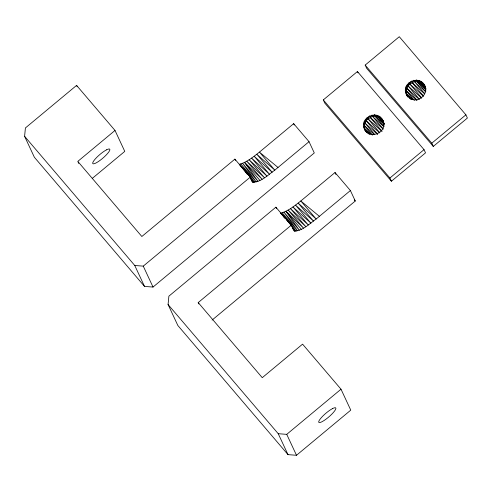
<?xml version="1.0" encoding="UTF-8"?>
<svg xmlns="http://www.w3.org/2000/svg" width="492" height="492" viewBox="0 0 492 492"><rect width="100%" height="100%" fill="white"/><g stroke="black" fill="none" stroke-linecap="round" stroke-linejoin="round"><path stroke-width="0.74" d="M247.482 174.549L239.419 164.31C247.058 162.206 253.3 156.88 259.444 152.114L293.663 123.658L309.031 141.678L314.29 152.95L153.024 287.057L144.525 286.424L34.36 157.255L24.6 136.321L25.412 127.951L76.58 85.393L115.011 130.454L124.771 151.382L92.281 178.399M291.252 225.213L198.208 302.586L262.261 377.684L302.58 344.154L341.011 389.215L350.771 410.143L296.498 455.278L287.998 454.639L177.833 325.47L168.073 304.542L168.885 296.166L275.877 207.193L291.252 225.213L294.191 231.012C302.728 231.043 309.523 223.596 316.184 219.002L350.402 190.545L335.027 172.526L300.809 200.982C294.671 205.748 288.423 211.074 280.784 213.171L282.205 214.979M366.694 132.336C354.535 119.335 379.935 105.952 383.951 123.326M384.08 123.879L382.813 120.491C388.52 131.838 369.584 140.706 364.523 129.058L364.406 125.632L365.476 119.187L366.226 120.798L377.61 134.144M407.837 96.936C397.474 83.363 422.031 71.863 425.82 88.511M407.782 96.407L406.386 94.243L406.275 90.817L407.339 84.372L408.089 85.983L419.473 99.329M374.64 134.414L364.996 123.105L364.246 121.493L364.406 125.632L363.748 126.604L365.273 130.669L369.215 134.205M416.988 100.165L406.859 88.289L406.109 86.678L406.275 90.817L405.617 91.789L407.136 95.854L408.083 96.961M380.248 118.215L379.498 116.604L382.173 119.937L381.423 118.326L383.563 122.102L377.179 115.435L377.93 117.047L383.563 122.102C381.915 118.277 377.684 117.225 374.621 114.907C371.577 117.822 366.3 118.301 364.996 123.105L377.462 134.291M422.118 83.394L421.367 81.789L424.036 85.122L423.286 83.511L425.432 87.281L419.049 80.62L419.799 82.232L425.432 87.281C423.784 83.455 419.547 82.41 416.49 80.085C413.446 83.007 408.169 83.486 406.859 88.289L418.766 98.966M115.011 130.454L77.797 161.401L141.844 236.498L234.887 159.131L250.256 177.151L252.82 182.145C261.357 182.175 268.158 174.728 274.813 170.134L309.031 141.678M323.305 99.907L357.42 71.537L424.03 149.642L425.531 152.858L391.417 181.228L324.806 103.129L323.305 99.907L389.916 178.012L391.417 181.228M365.169 65.092L399.289 36.722L465.899 114.827L467.4 118.043L433.286 146.413L366.675 68.314L365.169 65.092L431.785 143.19L433.286 146.413M24.6 136.321L134.765 265.489L143.264 266.129L250.256 177.151M212.095 320.083L355.279 201.013L350.402 190.545M389.916 178.012L424.03 149.642M431.785 143.19L465.899 114.827M168.073 304.542L278.238 433.71L286.738 434.35L341.011 389.215M425.709 89.163L419.799 82.232L417.241 81.697L414.615 81.838L413.864 80.233L412.105 82.644L423.489 95.989M383.84 123.978L377.93 117.047L375.371 116.518L372.745 116.659L371.995 115.048L370.236 117.459L382.118 131.389M409.701 98.129C417.493 103.923 429.129 94.421 424.682 85.676L425.949 89.058M278.023 167.471L259.444 152.114L274.813 170.134L256.806 154.248L272.174 172.268L254.167 156.253L269.542 174.273L251.584 158.098L266.953 176.124L249.093 159.752L264.462 177.778L246.732 161.192L262.107 179.211L244.549 162.378L257.956 181.333L242.581 163.307L256.234 181.978L240.865 163.953L254.788 182.329L239.419 164.31M319.388 216.339L300.809 200.982L316.184 219.002L298.17 203.11L313.545 221.136L295.538 205.121L310.907 223.14L292.949 206.966L308.324 224.992L290.458 208.62L305.833 226.646L288.103 210.059L303.472 228.079L285.92 211.246L299.32 230.201L283.952 212.175L297.605 230.846L282.23 212.821L296.159 231.197L286.239 219.567M365.273 130.669L365.913 131.223M416.49 80.085L417.241 81.697L425.642 89.236M425.74 91.82L414.615 81.838L424.744 93.714M424.578 93.831L412.105 82.644L411.355 81.032L409.879 84.058L421.706 97.92M423.354 96.143L409.879 84.058L409.129 82.447L408.089 85.983L421.57 98.068M405.525 89.206L406.275 90.817L416.841 100.294M413.089 99.427L406.367 93.394L411.294 99.175M407.136 95.854L411.084 99.39M374.621 114.907L375.371 116.518L383.772 124.052M383.871 126.635L372.745 116.659L382.874 128.535M383.274 129.156L370.236 117.459L369.486 115.854L368.016 118.873L379.836 132.742M381.491 130.964L368.016 118.873L367.26 117.262L366.226 120.798L379.701 132.889M363.656 124.021L364.406 125.632L374.418 134.617M371.786 134.746L364.504 128.215L369.43 133.99M417.241 81.697L425.82 91.758M406.275 90.817L414.381 100.319M375.371 116.518L383.951 126.579M364.406 125.632L372.512 135.134M354.289 199.85L355.279 201.013M244.549 162.378L259.924 180.404M285.92 211.246L301.295 229.272M280.784 213.171L285.249 218.405M250.668 178.897L253.644 182.384L250.797 178.768M292.537 228.35L295.015 231.252L292.168 227.636M283.158 216.185L284.579 217.993M384.086 124.021L383.582 122.945L384.006 125.042M357.42 71.537L358.016 72.828M335.027 172.526L335.944 174.488M293.663 123.658L294.277 124.98M275.877 207.193L276.492 208.51M234.887 159.131L235.477 160.404M286.738 434.35L296.498 455.278M278.238 433.71L287.998 454.639M198.208 302.586L198.842 303.939M76.58 85.393L77.207 86.746M143.264 266.129L153.024 287.057M134.765 265.489L144.525 286.424M78.111 162.077L78.738 163.43M425.451 88.13L425.875 90.22M106.586 149.814L104.655 150.927A11.113 2.355 -40.5 0 0 93.886 160.675A11.113 2.355 -40.5 0 0 95.983 162.975L97.914 161.856A11.113 2.355 -40.5 0 0 108.677 152.114A11.113 2.355 -40.5 0 0 106.586 149.814M332.58 408.575L330.649 409.688A11.113 2.355 -40.5 0 0 319.886 419.436A11.113 2.355 -40.5 0 0 321.977 421.736L323.908 420.617A11.113 2.355 -40.5 0 0 334.677 410.875A11.113 2.355 -40.5 0 0 332.58 408.575M252.82 182.145L251.83 180.982L252.82 182.145"/></g></svg>
